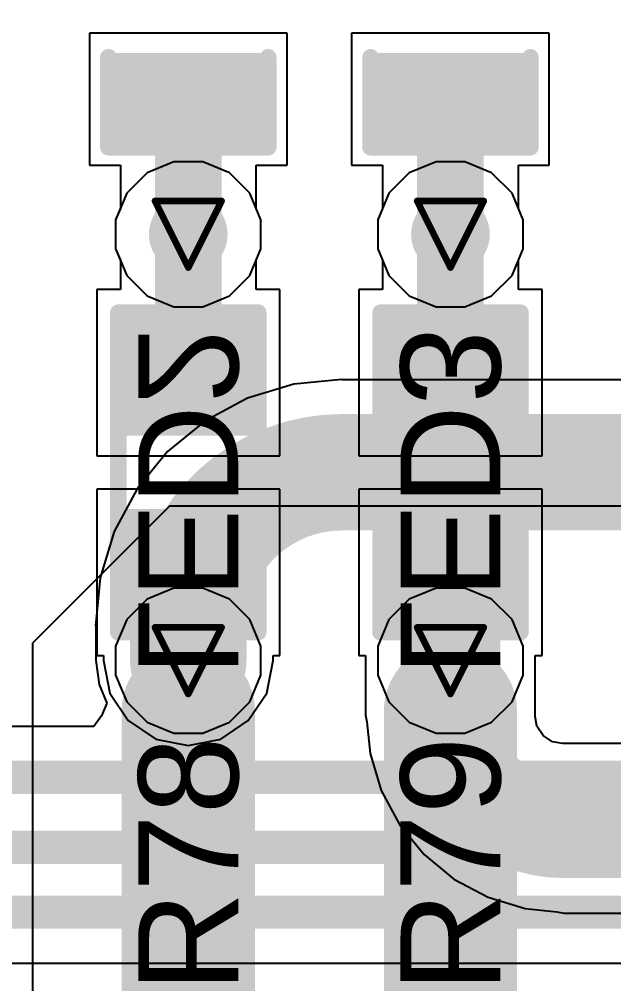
# Model space of a CAD drawing. Header units: inches. Extents: x 0 to 211, y 0 to 201.
# Drawn here: x 1.091 to 1.2695, y 2.9527 to 3.2425 of the extents above; entities that cross this region are included whole.
import ezdxf

# ---------------------------------------------------------------- set-up
doc = ezdxf.new("R2010")
doc.units = ezdxf.units.IN
doc.header["$MEASUREMENT"] = 0
for name, color, linetype in [('Bottom Layer', 5, 'Continuous'), ('Bottom Overlay', 54, 'Continuous'), ('Bottom Paste', 16, 'Continuous'), ('Bottom Solder', 6, 'Continuous'), ('Drill Drawing', 1, 'Continuous'), ('Layer 1', 16, 'Continuous'), ('Layer 2', 76, 'Continuous'), ('Top Layer', 1, 'Continuous'), ('Top Overlay', 2, 'Continuous'), ('Top Paste', 8, 'Continuous'), ('Top Solder', 216, 'Continuous'), ('Via Holes', 16, 'Continuous')]:
    doc.layers.add(name, color=color, linetype=linetype)
doc.styles.add('Arial', font='', dxfattribs={"height": 0.2})
doc.styles.get('Arial').set_extended_font_data('Arial')

# ---------------------------------------------------------------- blocks, each defined once
blk = doc.blocks.new('R___0603_116')
at = {"layer": 'Top Layer'}
for points in [[(-0.015, 0.0175), (-0.015, -0.0175), (-0.045, -0.0175), (-0.045, 0.0175)], [(0.045, 0.0175), (0.045, -0.0175), (0.015, -0.0175), (0.015, 0.0175)]]:
    blk.add_hatch(color=1, dxfattribs=at).paths.add_polyline_path(points)
at = {"layer": 'Top Paste'}
for points in [[(-0.015, 0.0175), (-0.015, -0.0175), (-0.045, -0.0175), (-0.045, 0.0175)], [(0.045, 0.0175), (0.045, -0.0175), (0.015, -0.0175), (0.015, 0.0175)]]:
    blk.add_hatch(color=8, dxfattribs=at).paths.add_polyline_path(points)
at = {"layer": 'Top Solder'}
for points in [[(-0.011, 0.0215), (-0.011, -0.0215), (-0.049, -0.0215), (-0.049, 0.0215)], [(0.049, 0.0215), (0.049, -0.0215), (0.011, -0.0215), (0.011, 0.0215)]]:
    blk.add_hatch(color=216, dxfattribs=at).paths.add_polyline_path(points)
at = {"layer": 'Top Overlay'}
for points in [[(0.048, 0.021, 0.005, 0.005, 0), (-0.048, 0.021, 0.005, 0.005, 0)], [(-0.048, -0.021, 0.005, 0.005, 0), (-0.048, 0.021, 0.005, 0.005, 0)], [(0.048, -0.021, 0.005, 0.005, 0), (0.048, 0.021, 0.005, 0.005, 0)], [(0.048, -0.021, 0.005, 0.005, 0), (-0.048, -0.021, 0.005, 0.005, 0)]]:
    blk.add_lwpolyline(points, format="xyseb", dxfattribs=at)
for points in [[(-0.04925, 0.021, 0.0025, 0.0025, 1), (-0.04675, 0.021, 0.0025, 0.0025, 1)], [(-0.04925, 0.021, 0.0025, 0.0025, 1), (-0.04675, 0.021, 0.0025, 0.0025, 1)], [(0.04675, 0.021, 0.0025, 0.0025, 1), (0.04925, 0.021, 0.0025, 0.0025, 1)], [(0.04675, 0.021, 0.0025, 0.0025, 1), (0.04925, 0.021, 0.0025, 0.0025, 1)], [(-0.04925, -0.021, 0.0025, 0.0025, 1), (-0.04675, -0.021, 0.0025, 0.0025, 1)], [(-0.04925, -0.021, 0.0025, 0.0025, 1), (-0.04675, -0.021, 0.0025, 0.0025, 1)], [(0.04675, -0.021, 0.0025, 0.0025, 1), (0.04925, -0.021, 0.0025, 0.0025, 1)], [(0.04675, -0.021, 0.0025, 0.0025, 1), (0.04925, -0.021, 0.0025, 0.0025, 1)]]:
    blk.add_lwpolyline(points, format="xyseb", close=True, dxfattribs=at)
blk = doc.blocks.new('R___0603_117')
at = {"layer": 'Top Layer'}
for points in [[(-0.015, 0.0175), (-0.015, -0.0175), (-0.045, -0.0175), (-0.045, 0.0175)], [(0.045, 0.0175), (0.045, -0.0175), (0.015, -0.0175), (0.015, 0.0175)]]:
    blk.add_hatch(color=1, dxfattribs=at).paths.add_polyline_path(points)
at = {"layer": 'Top Paste'}
for points in [[(-0.015, 0.0175), (-0.015, -0.0175), (-0.045, -0.0175), (-0.045, 0.0175)], [(0.045, 0.0175), (0.045, -0.0175), (0.015, -0.0175), (0.015, 0.0175)]]:
    blk.add_hatch(color=8, dxfattribs=at).paths.add_polyline_path(points)
at = {"layer": 'Top Solder'}
for points in [[(-0.011, 0.0215), (-0.011, -0.0215), (-0.049, -0.0215), (-0.049, 0.0215)], [(0.049, 0.0215), (0.049, -0.0215), (0.011, -0.0215), (0.011, 0.0215)]]:
    blk.add_hatch(color=216, dxfattribs=at).paths.add_polyline_path(points)
at = {"layer": 'Top Overlay'}
for points in [[(0.048, 0.021, 0.005, 0.005, 0), (-0.048, 0.021, 0.005, 0.005, 0)], [(-0.048, -0.021, 0.005, 0.005, 0), (-0.048, 0.021, 0.005, 0.005, 0)], [(0.048, -0.021, 0.005, 0.005, 0), (0.048, 0.021, 0.005, 0.005, 0)], [(0.048, -0.021, 0.005, 0.005, 0), (-0.048, -0.021, 0.005, 0.005, 0)]]:
    blk.add_lwpolyline(points, format="xyseb", dxfattribs=at)
for points in [[(-0.04925, 0.021, 0.0025, 0.0025, 1), (-0.04675, 0.021, 0.0025, 0.0025, 1)], [(-0.04925, 0.021, 0.0025, 0.0025, 1), (-0.04675, 0.021, 0.0025, 0.0025, 1)], [(0.04675, 0.021, 0.0025, 0.0025, 1), (0.04925, 0.021, 0.0025, 0.0025, 1)], [(0.04675, 0.021, 0.0025, 0.0025, 1), (0.04925, 0.021, 0.0025, 0.0025, 1)], [(-0.04925, -0.021, 0.0025, 0.0025, 1), (-0.04675, -0.021, 0.0025, 0.0025, 1)], [(-0.04925, -0.021, 0.0025, 0.0025, 1), (-0.04675, -0.021, 0.0025, 0.0025, 1)], [(0.04675, -0.021, 0.0025, 0.0025, 1), (0.04925, -0.021, 0.0025, 0.0025, 1)], [(0.04675, -0.021, 0.0025, 0.0025, 1), (0.04925, -0.021, 0.0025, 0.0025, 1)]]:
    blk.add_lwpolyline(points, format="xyseb", close=True, dxfattribs=at)
blk = doc.blocks.new('LED_0603_B_210')
at = {"layer": 'Bottom Layer'}
for points in [[(-0.03937, 0.01968505), (-0.019685, 0.01968505), (-0.019685, -0.01968505), (-0.03937, -0.01968505)], [(0.0196851, 0.01968505), (0.0393701, 0.01968505), (0.0393701, -0.01968505), (0.0196851, -0.01968505)]]:
    blk.add_hatch(color=5, dxfattribs=at).paths.add_polyline_path(points)
at = {"layer": 'Bottom Overlay'}
blk.add_hatch(color=54, dxfattribs=at).paths.add_polyline_path([(0.0439992, -0.0260009), (0.068999, -0.0260009), (0.068999, 0.0259991), (0.0439992, 0.0259991)])
at = {"layer": 'Bottom Paste'}
for points in [[(-0.03937, 0.01968505), (-0.019685, 0.01968505), (-0.019685, -0.01968505), (-0.03937, -0.01968505)], [(0.0196851, 0.01968505), (0.0393701, 0.01968505), (0.0393701, -0.01968505), (0.0196851, -0.01968505)]]:
    blk.add_hatch(color=16, dxfattribs=at).paths.add_polyline_path(points)
at = {"layer": 'Bottom Solder'}
for points in [[(-0.04337, 0.02368505), (-0.015685, 0.02368505), (-0.015685, -0.02368505), (-0.04337, -0.02368505)], [(0.0156851, 0.02368505), (0.0433701, 0.02368505), (0.0433701, -0.02368505), (0.0156851, -0.02368505)]]:
    blk.add_hatch(color=6, dxfattribs=at).paths.add_polyline_path(points)
at = {"layer": 'Bottom Overlay'}
for points in [[(-0.044, 0.024, 0.005, 0.005, 0), (-0.044, -0.024, 0.005, 0.005, 0)], [(-0.044, 0.024, 0.005, 0.005, 0), (-0.017, 0.024, 0.005, 0.005, 0)], [(0.017, 0.024, 0.005, 0.005, 0), (0.0440001, 0.024, 0.005, 0.005, 0)], [(0.0440001, 0.024, 0.005, 0.005, 0), (0.0440001, -0.024, 0.005, 0.005, 0)], [(-0.044, -0.024, 0.005, 0.005, 0), (-0.017, -0.024, 0.005, 0.005, 0)], [(0.017, -0.024, 0.005, 0.005, 0), (0.0440001, -0.024, 0.005, 0.005, 0)]]:
    blk.add_lwpolyline(points, format="xyseb", dxfattribs=at)
for points in [[(-0.04525, 0.024, 0.0025, 0.0025, 1), (-0.04275, 0.024, 0.0025, 0.0025, 1)], [(-0.04525, 0.024, 0.0025, 0.0025, 1), (-0.04275, 0.024, 0.0025, 0.0025, 1)], [(-0.01825, 0.024, 0.0025, 0.0025, 1), (-0.01575, 0.024, 0.0025, 0.0025, 1)], [(0.01575, 0.024, 0.0025, 0.0025, 1), (0.01825, 0.024, 0.0025, 0.0025, 1)], [(0.0427501, 0.024, 0.0025, 0.0025, 1), (0.0452501, 0.024, 0.0025, 0.0025, 1)], [(0.0427501, 0.024, 0.0025, 0.0025, 1), (0.0452501, 0.024, 0.0025, 0.0025, 1)], [(-0.04525, -0.024, 0.0025, 0.0025, 1), (-0.04275, -0.024, 0.0025, 0.0025, 1)], [(-0.04525, -0.024, 0.0025, 0.0025, 1), (-0.04275, -0.024, 0.0025, 0.0025, 1)], [(-0.01825, -0.024, 0.0025, 0.0025, 1), (-0.01575, -0.024, 0.0025, 0.0025, 1)], [(0.01575, -0.024, 0.0025, 0.0025, 1), (0.01825, -0.024, 0.0025, 0.0025, 1)], [(0.0427501, -0.024, 0.0025, 0.0025, 1), (0.0452501, -0.024, 0.0025, 0.0025, 1)], [(0.0427501, -0.024, 0.0025, 0.0025, 1), (0.0452501, -0.024, 0.0025, 0.0025, 1)]]:
    blk.add_lwpolyline(points, format="xyseb", close=True, dxfattribs=at)
blk = doc.blocks.new('LED_0603_B_211')
at = {"layer": 'Bottom Layer'}
for points in [[(-0.03937, 0.01968505), (-0.019685, 0.01968505), (-0.019685, -0.01968505), (-0.03937, -0.01968505)], [(0.0196851, 0.01968505), (0.0393701, 0.01968505), (0.0393701, -0.01968505), (0.0196851, -0.01968505)]]:
    blk.add_hatch(color=5, dxfattribs=at).paths.add_polyline_path(points)
at = {"layer": 'Bottom Overlay'}
blk.add_hatch(color=54, dxfattribs=at).paths.add_polyline_path([(0.0439992, -0.0260009), (0.068999, -0.0260009), (0.068999, 0.0259991), (0.0439992, 0.0259991)])
at = {"layer": 'Bottom Paste'}
for points in [[(-0.03937, 0.01968505), (-0.019685, 0.01968505), (-0.019685, -0.01968505), (-0.03937, -0.01968505)], [(0.0196851, 0.01968505), (0.0393701, 0.01968505), (0.0393701, -0.01968505), (0.0196851, -0.01968505)]]:
    blk.add_hatch(color=16, dxfattribs=at).paths.add_polyline_path(points)
at = {"layer": 'Bottom Solder'}
for points in [[(-0.04337, 0.02368505), (-0.015685, 0.02368505), (-0.015685, -0.02368505), (-0.04337, -0.02368505)], [(0.0156851, 0.02368505), (0.0433701, 0.02368505), (0.0433701, -0.02368505), (0.0156851, -0.02368505)]]:
    blk.add_hatch(color=6, dxfattribs=at).paths.add_polyline_path(points)
at = {"layer": 'Bottom Overlay'}
for points in [[(-0.044, 0.024, 0.005, 0.005, 0), (-0.044, -0.024, 0.005, 0.005, 0)], [(-0.044, 0.024, 0.005, 0.005, 0), (-0.017, 0.024, 0.005, 0.005, 0)], [(0.017, 0.024, 0.005, 0.005, 0), (0.0440001, 0.024, 0.005, 0.005, 0)], [(0.0440001, 0.024, 0.005, 0.005, 0), (0.0440001, -0.024, 0.005, 0.005, 0)], [(-0.044, -0.024, 0.005, 0.005, 0), (-0.017, -0.024, 0.005, 0.005, 0)], [(0.017, -0.024, 0.005, 0.005, 0), (0.0440001, -0.024, 0.005, 0.005, 0)]]:
    blk.add_lwpolyline(points, format="xyseb", dxfattribs=at)
for points in [[(-0.04525, 0.024, 0.0025, 0.0025, 1), (-0.04275, 0.024, 0.0025, 0.0025, 1)], [(-0.04525, 0.024, 0.0025, 0.0025, 1), (-0.04275, 0.024, 0.0025, 0.0025, 1)], [(-0.01825, 0.024, 0.0025, 0.0025, 1), (-0.01575, 0.024, 0.0025, 0.0025, 1)], [(0.01575, 0.024, 0.0025, 0.0025, 1), (0.01825, 0.024, 0.0025, 0.0025, 1)], [(0.0427501, 0.024, 0.0025, 0.0025, 1), (0.0452501, 0.024, 0.0025, 0.0025, 1)], [(0.0427501, 0.024, 0.0025, 0.0025, 1), (0.0452501, 0.024, 0.0025, 0.0025, 1)], [(-0.04525, -0.024, 0.0025, 0.0025, 1), (-0.04275, -0.024, 0.0025, 0.0025, 1)], [(-0.04525, -0.024, 0.0025, 0.0025, 1), (-0.04275, -0.024, 0.0025, 0.0025, 1)], [(-0.01825, -0.024, 0.0025, 0.0025, 1), (-0.01575, -0.024, 0.0025, 0.0025, 1)], [(0.01575, -0.024, 0.0025, 0.0025, 1), (0.01825, -0.024, 0.0025, 0.0025, 1)], [(0.0427501, -0.024, 0.0025, 0.0025, 1), (0.0452501, -0.024, 0.0025, 0.0025, 1)], [(0.0427501, -0.024, 0.0025, 0.0025, 1), (0.0452501, -0.024, 0.0025, 0.0025, 1)]]:
    blk.add_lwpolyline(points, format="xyseb", close=True, dxfattribs=at)

msp = doc.modelspace()

# ---------------------------------------------------------------- hatches: boundary and pattern name
at = {"layer": 'Bottom Layer'}
h = msp.add_hatch(color=5, dxfattribs=at)
edge = h.paths.add_edge_path()
edge.add_arc((1.1417308, 3.1778681), 0.011811, 0, 360)
h = msp.add_hatch(color=5, dxfattribs=at)
edge = h.paths.add_edge_path()
edge.add_arc((1.220471, 3.1778681), 0.011811, 0, 360)
h = msp.add_hatch(color=5, dxfattribs=at)
edge = h.paths.add_edge_path()
edge.add_arc((1.1417308, 3.0497341), 0.011811, 0, 360)
h = msp.add_hatch(color=5, dxfattribs=at)
edge = h.paths.add_edge_path()
edge.add_arc((1.2204709, 3.0497341), 0.011811, 0, 360)
at = {"layer": 'Layer 1'}
h = msp.add_hatch(color=16, dxfattribs=at)
edge = h.paths.add_edge_path()
edge.add_arc((1.1417308, 3.1778681), 0.011811, 0, 360)
h = msp.add_hatch(color=16, dxfattribs=at)
edge = h.paths.add_edge_path()
edge.add_arc((1.220471, 3.1778681), 0.011811, 0, 360)
h = msp.add_hatch(color=16, dxfattribs=at)
edge = h.paths.add_edge_path()
edge.add_arc((1.1417308, 3.0497341), 0.011811, 0, 360)
h = msp.add_hatch(color=16, dxfattribs=at)
edge = h.paths.add_edge_path()
edge.add_arc((1.2204709, 3.0497341), 0.011811, 0, 360)
at = {"layer": 'Layer 2'}
h = msp.add_hatch(color=76, dxfattribs=at)
edge = h.paths.add_edge_path()
edge.add_arc((1.1417308, 3.1778681), 0.011811, 0, 360)
h = msp.add_hatch(color=76, dxfattribs=at)
edge = h.paths.add_edge_path()
edge.add_arc((1.220471, 3.1778681), 0.011811, 0, 360)
h = msp.add_hatch(color=76, dxfattribs=at)
edge = h.paths.add_edge_path()
edge.add_arc((1.1417308, 3.0497341), 0.011811, 0, 360)
h = msp.add_hatch(color=76, dxfattribs=at)
edge = h.paths.add_edge_path()
edge.add_arc((1.2204709, 3.0497341), 0.011811, 0, 360)
at = {"layer": 'Top Layer'}
h = msp.add_hatch(color=1, dxfattribs=at)
edge = h.paths.add_edge_path()
edge.add_arc((1.1417308, 3.1778681), 0.011811, 0, 360)
h = msp.add_hatch(color=1, dxfattribs=at)
edge = h.paths.add_edge_path()
edge.add_arc((1.220471, 3.1778681), 0.011811, 0, 360)
h = msp.add_hatch(color=1, dxfattribs=at)
edge = h.paths.add_edge_path()
edge.add_arc((1.1417308, 3.0497341), 0.011811, 0, 360)
h = msp.add_hatch(color=1, dxfattribs=at)
edge = h.paths.add_edge_path()
edge.add_arc((1.2204709, 3.0497341), 0.011811, 0, 360)
at = {"layer": 'Via Holes'}
h = msp.add_hatch(color=7, dxfattribs=at)
edge = h.paths.add_edge_path()
edge.add_arc((1.1417308, 3.1778681), 0.0059055, 0, 360)
h = msp.add_hatch(color=7, dxfattribs=at)
edge = h.paths.add_edge_path()
edge.add_arc((1.220471, 3.1778681), 0.0059055, 0, 360)
h = msp.add_hatch(color=7, dxfattribs=at)
edge = h.paths.add_edge_path()
edge.add_arc((1.1417308, 3.0497341), 0.0059055, 0, 360)
h = msp.add_hatch(color=7, dxfattribs=at)
edge = h.paths.add_edge_path()
edge.add_arc((1.2204709, 3.0497341), 0.0059055, 0, 360)

# ---------------------------------------------------------------- linework, layer by layer
at = {"layer": 'Bottom Layer'}
for p, q in [((1.1714158, 3.2383483), (1.1120458, 3.2383483)), ((1.1120458, 3.2383483), (1.1120458, 3.1986633)), ((1.1714158, 3.1986633), (1.1714158, 3.2383483)), ((1.2501559, 3.2383483), (1.1907859, 3.2383483)), ((1.1907859, 3.2383483), (1.1907859, 3.1986633)), ((1.2501559, 3.1986633), (1.2501559, 3.2383483)), ((1.1120458, 3.1986633), (1.121339, 3.1986633)), ((1.121339, 3.1986633), (1.121339, 3.1856329)), ((1.1621226, 3.1856329), (1.1621226, 3.1986633)), ((1.1621226, 3.1986633), (1.1714158, 3.1986633)), ((1.1907859, 3.1986633), (1.2000791, 3.1986633)), ((1.2000791, 3.1986633), (1.2000791, 3.1856326)), ((1.2408627, 3.1856331), (1.2408627, 3.1986633)), ((1.2408627, 3.1986633), (1.2501559, 3.1986633)), ((1.121339, 3.1856329), (1.1199198, 3.1822066)), ((1.1635418, 3.1822066), (1.1621226, 3.1856329)), ((1.2000791, 3.1856326), (1.19866, 3.1822066)), ((1.242282, 3.1822066), (1.2408627, 3.1856331)), ((1.1199198, 3.1822066), (1.1199198, 3.1735296)), ((1.1635418, 3.1735296), (1.1635418, 3.1822066)), ((1.19866, 3.1822066), (1.19866, 3.1735296)), ((1.242282, 3.1735296), (1.242282, 3.1822066)), ((1.1199198, 3.1735296), (1.1232403, 3.1655132)), ((1.1602213, 3.1655132), (1.1635418, 3.1735296)), ((1.19866, 3.1735296), (1.2019805, 3.1655132)), ((1.2389615, 3.1655132), (1.242282, 3.1735296)), ((1.1232403, 3.1655132), (1.1293759, 3.1593776)), ((1.1540857, 3.1593776), (1.1602213, 3.1655132)), ((1.2019805, 3.1655132), (1.2081161, 3.1593776)), ((1.2328259, 3.1593776), (1.2389615, 3.1655132)), ((1.1293759, 3.1593776), (1.1373923, 3.1560571)), ((1.1460693, 3.1560571), (1.1540857, 3.1593776)), ((1.2081161, 3.1593776), (1.2161325, 3.1560571)), ((1.2248095, 3.1560571), (1.2328259, 3.1593776)), ((1.1373923, 3.1560571), (1.1460693, 3.1560571)), ((1.2161325, 3.1560571), (1.2248095, 3.1560571)), ((1.1878436, 3.1342144), (1.173413, 3.1327931)), ((1.1878436, 3.1340955), (1.1878436, 3.1342144)), ((1.4350408, 3.1340955), (1.1878436, 3.1340955)), ((1.173413, 3.1327931), (1.1595369, 3.1285838)), ((1.1595369, 3.1285838), (1.1467486, 3.1217484)), ((1.1467486, 3.1217484), (1.1355396, 3.1125494)), ((1.1355396, 3.1125494), (1.1263406, 3.1013404)), ((1.1263406, 3.1013404), (1.1195052, 3.0885521)), ((1.1195052, 3.0885521), (1.1152959, 3.074676)), ((1.1152959, 3.074676), (1.1138746, 3.0602454)), ((1.1138746, 3.0602454), (1.1139935, 3.0602454)), ((1.1139935, 3.0602454), (1.1139935, 3.0497341)), ((1.1139935, 3.0497341), (1.1149386, 3.0425552)), ((1.1149386, 3.0425552), (1.1172452, 3.0369865)), ((1.1172452, 3.0369865), (1.1156989, 3.0331243)), ((1.1156989, 3.0331243), (1.1133974, 3.0299865)), ((1.1133974, 3.0299865), (1.008759, 3.0299865)), ((0.9863652, 2.9588611), (1.4881247, 2.9588611))]:
    msp.add_line(p, q, dxfattribs=at)
for points in [[(1.1417308, 3.1778681, 0.02, 0.02, 0), (1.1417308, 3.2173934, 0.02, 0.02, 0)], [(1.2204709, 3.1778681, 0.02, 0.02, 0), (1.2204709, 3.2173934, 0.02, 0.02, 0)], [(1.2204709, 3.1778681, 0.02, 0.02, 0), (1.220471, 3.1778681, 0.02, 0.02, 0)], [(1.1417308, 3.0602454, 0.035, 0.035, -0.4142135623730951), (1.1878436, 3.1063582, 0.035, 0.035, 0)], [(1.1878436, 3.1063582, 0.035, 0.035, 0), (1.4350408, 3.1063582, 0.035, 0.035, 0)], [(1.1417308, 3.0497341, 0.035, 0.035, 0), (1.1417308, 3.0602454, 0.035, 0.035, 0)], [(0.9025524, 3.0146926, 0.01, 0.01, 0), (1.7740828, 3.0146926, 0.01, 0.01, 0)], [(0.9304816, 2.9936638, 0.01, 0.01, 0), (1.7839644, 2.9936638, 0.01, 0.01, 0)], [(0.9863652, 2.974155, 0.01, 0.01, 0), (1.802155, 2.974155, 0.01, 0.01, 0)]]:
    msp.add_lwpolyline(points, format="xyseb", dxfattribs=at)
for points in [[(1.1367308, 3.2173934, 0.01, 0.01, 1), (1.1467308, 3.2173934, 0.01, 0.01, 1)], [(1.2154709, 3.2173934, 0.01, 0.01, 1), (1.2254709, 3.2173934, 0.01, 0.01, 1)], [(1.1367308, 3.1778681, 0.01, 0.01, 1), (1.1467308, 3.1778681, 0.01, 0.01, 1)], [(1.2154709, 3.1778681, 0.01, 0.01, 1), (1.2254709, 3.1778681, 0.01, 0.01, 1)], [(1.2154709, 3.1778681, 0.01, 0.01, 1), (1.2254709, 3.1778681, 0.01, 0.01, 1)], [(1.215471, 3.1778681, 0.01, 0.01, 1), (1.225471, 3.1778681, 0.01, 0.01, 1)], [(1.1790936, 3.1063582, 0.0175, 0.0175, 1), (1.1965936, 3.1063582, 0.0175, 0.0175, 1)], [(1.1790936, 3.1063582, 0.0175, 0.0175, 1), (1.1965936, 3.1063582, 0.0175, 0.0175, 1)], [(1.1329808, 3.0602454, 0.0175, 0.0175, 1), (1.1504808, 3.0602454, 0.0175, 0.0175, 1)], [(1.1329808, 3.0602454, 0.0175, 0.0175, 1), (1.1504808, 3.0602454, 0.0175, 0.0175, 1)], [(1.1329808, 3.0497341, 0.0175, 0.0175, 1), (1.1504808, 3.0497341, 0.0175, 0.0175, 1)]]:
    msp.add_lwpolyline(points, format="xyseb", close=True, dxfattribs=at)
at = {"layer": 'Drill Drawing'}
for points in [[(1.1317308, 3.1878681, 0.002, 0.002, 0), (1.1517308, 3.1878681, 0.002, 0.002, 0)], [(1.1317308, 3.1878681, 0.002, 0.002, 0), (1.1417308, 3.1678681, 0.002, 0.002, 0)], [(1.1417308, 3.1678681, 0.002, 0.002, 0), (1.1517308, 3.1878681, 0.002, 0.002, 0)], [(1.210471, 3.1878681, 0.002, 0.002, 0), (1.230471, 3.1878681, 0.002, 0.002, 0)], [(1.210471, 3.1878681, 0.002, 0.002, 0), (1.220471, 3.1678681, 0.002, 0.002, 0)], [(1.220471, 3.1678681, 0.002, 0.002, 0), (1.230471, 3.1878681, 0.002, 0.002, 0)], [(1.1317308, 3.0597341, 0.002, 0.002, 0), (1.1517308, 3.0597341, 0.002, 0.002, 0)], [(1.1317308, 3.0597341, 0.002, 0.002, 0), (1.1417308, 3.0397341, 0.002, 0.002, 0)], [(1.1417308, 3.0397341, 0.002, 0.002, 0), (1.1517308, 3.0597341, 0.002, 0.002, 0)], [(1.2104709, 3.0597341, 0.002, 0.002, 0), (1.2304709, 3.0597341, 0.002, 0.002, 0)], [(1.2104709, 3.0597341, 0.002, 0.002, 0), (1.2204709, 3.0397341, 0.002, 0.002, 0)], [(1.2204709, 3.0397341, 0.002, 0.002, 0), (1.2304709, 3.0597341, 0.002, 0.002, 0)]]:
    msp.add_lwpolyline(points, format="xyseb", dxfattribs=at)
for points in [[(1.1312308, 3.1878681, 0.001, 0.001, 1), (1.1322308, 3.1878681, 0.001, 0.001, 1)], [(1.1312308, 3.1878681, 0.001, 0.001, 1), (1.1322308, 3.1878681, 0.001, 0.001, 1)], [(1.1512308, 3.1878681, 0.001, 0.001, 1), (1.1522308, 3.1878681, 0.001, 0.001, 1)], [(1.1512308, 3.1878681, 0.001, 0.001, 1), (1.1522308, 3.1878681, 0.001, 0.001, 1)], [(1.209971, 3.1878681, 0.001, 0.001, 1), (1.210971, 3.1878681, 0.001, 0.001, 1)], [(1.209971, 3.1878681, 0.001, 0.001, 1), (1.210971, 3.1878681, 0.001, 0.001, 1)], [(1.229971, 3.1878681, 0.001, 0.001, 1), (1.230971, 3.1878681, 0.001, 0.001, 1)], [(1.229971, 3.1878681, 0.001, 0.001, 1), (1.230971, 3.1878681, 0.001, 0.001, 1)], [(1.1412308, 3.1678681, 0.001, 0.001, 1), (1.1422308, 3.1678681, 0.001, 0.001, 1)], [(1.1412308, 3.1678681, 0.001, 0.001, 1), (1.1422308, 3.1678681, 0.001, 0.001, 1)], [(1.219971, 3.1678681, 0.001, 0.001, 1), (1.220971, 3.1678681, 0.001, 0.001, 1)], [(1.219971, 3.1678681, 0.001, 0.001, 1), (1.220971, 3.1678681, 0.001, 0.001, 1)], [(1.1312308, 3.0597341, 0.001, 0.001, 1), (1.1322308, 3.0597341, 0.001, 0.001, 1)], [(1.1312308, 3.0597341, 0.001, 0.001, 1), (1.1322308, 3.0597341, 0.001, 0.001, 1)], [(1.1512308, 3.0597341, 0.001, 0.001, 1), (1.1522308, 3.0597341, 0.001, 0.001, 1)], [(1.1512308, 3.0597341, 0.001, 0.001, 1), (1.1522308, 3.0597341, 0.001, 0.001, 1)], [(1.2099709, 3.0597341, 0.001, 0.001, 1), (1.2109709, 3.0597341, 0.001, 0.001, 1)], [(1.2099709, 3.0597341, 0.001, 0.001, 1), (1.2109709, 3.0597341, 0.001, 0.001, 1)], [(1.2299709, 3.0597341, 0.001, 0.001, 1), (1.2309709, 3.0597341, 0.001, 0.001, 1)], [(1.2299709, 3.0597341, 0.001, 0.001, 1), (1.2309709, 3.0597341, 0.001, 0.001, 1)], [(1.1412308, 3.0397341, 0.001, 0.001, 1), (1.1422308, 3.0397341, 0.001, 0.001, 1)], [(1.1412308, 3.0397341, 0.001, 0.001, 1), (1.1422308, 3.0397341, 0.001, 0.001, 1)], [(1.2199709, 3.0397341, 0.001, 0.001, 1), (1.2209709, 3.0397341, 0.001, 0.001, 1)], [(1.2199709, 3.0397341, 0.001, 0.001, 1), (1.2209709, 3.0397341, 0.001, 0.001, 1)]]:
    msp.add_lwpolyline(points, format="xyseb", close=True, dxfattribs=at)
at = {"layer": 'Layer 1'}
for p, q in [((1.1373923, 3.1996791), (1.1293759, 3.1963586)), ((1.1460693, 3.1996791), (1.1373923, 3.1996791)), ((1.1540857, 3.1963586), (1.1460693, 3.1996791)), ((1.2161325, 3.1996791), (1.2081161, 3.1963586)), ((1.2248095, 3.1996791), (1.2161325, 3.1996791)), ((1.2328259, 3.1963586), (1.2248095, 3.1996791)), ((1.1293759, 3.1963586), (1.1232403, 3.190223)), ((1.1602213, 3.190223), (1.1540857, 3.1963586)), ((1.2081161, 3.1963586), (1.2019805, 3.190223)), ((1.2389615, 3.190223), (1.2328259, 3.1963586)), ((1.1232403, 3.190223), (1.1199198, 3.1822066)), ((1.1635418, 3.1822066), (1.1602213, 3.190223)), ((1.2019805, 3.190223), (1.19866, 3.1822066)), ((1.242282, 3.1822066), (1.2389615, 3.190223)), ((1.1199198, 3.1822066), (1.1199198, 3.1735296)), ((1.1635418, 3.1735296), (1.1635418, 3.1822066)), ((1.19866, 3.1822066), (1.19866, 3.1735296)), ((1.242282, 3.1735296), (1.242282, 3.1822066)), ((1.1199198, 3.1735296), (1.1232403, 3.1655132)), ((1.1602213, 3.1655132), (1.1635418, 3.1735296)), ((1.19866, 3.1735296), (1.2019805, 3.1655132)), ((1.2389615, 3.1655132), (1.242282, 3.1735296)), ((1.1232403, 3.1655132), (1.1293759, 3.1593776)), ((1.1540857, 3.1593776), (1.1602213, 3.1655132)), ((1.2019805, 3.1655132), (1.2081161, 3.1593776)), ((1.2328259, 3.1593776), (1.2389615, 3.1655132)), ((1.1293759, 3.1593776), (1.1373923, 3.1560571)), ((1.1460693, 3.1560571), (1.1540857, 3.1593776)), ((1.2081161, 3.1593776), (1.2161325, 3.1560571)), ((1.2248095, 3.1560571), (1.2328259, 3.1593776)), ((1.1373923, 3.1560571), (1.1460693, 3.1560571)), ((1.2161325, 3.1560571), (1.2248095, 3.1560571)), ((1.1373923, 3.0715451), (1.1293759, 3.0682246)), ((1.1460693, 3.0715451), (1.1373923, 3.0715451)), ((1.1540857, 3.0682246), (1.1460693, 3.0715451)), ((1.2161324, 3.0715451), (1.208116, 3.0682246)), ((1.2248094, 3.0715451), (1.2161324, 3.0715451)), ((1.2328258, 3.0682246), (1.2248094, 3.0715451)), ((1.1293759, 3.0682246), (1.1232403, 3.062089)), ((1.1602213, 3.062089), (1.1540857, 3.0682246)), ((1.208116, 3.0682246), (1.2019804, 3.062089)), ((1.2389614, 3.062089), (1.2328258, 3.0682246)), ((1.1232403, 3.062089), (1.1199198, 3.0540726)), ((1.1635418, 3.0540726), (1.1602213, 3.062089)), ((1.2019804, 3.062089), (1.1986599, 3.0540726)), ((1.2422819, 3.0540726), (1.2389614, 3.062089)), ((1.1199198, 3.0540726), (1.1199198, 3.0453956)), ((1.1635418, 3.0453956), (1.1635418, 3.0540726)), ((1.1986599, 3.0540726), (1.1986599, 3.0453956)), ((1.2422819, 3.0453956), (1.2422819, 3.0540726)), ((1.1199198, 3.0453956), (1.1232403, 3.0373792)), ((1.1602213, 3.0373792), (1.1635418, 3.0453956)), ((1.1986599, 3.0453956), (1.2019804, 3.0373792)), ((1.2389614, 3.0373792), (1.2422819, 3.0453956)), ((1.1232403, 3.0373792), (1.1293759, 3.0312436)), ((1.1540857, 3.0312436), (1.1602213, 3.0373792)), ((1.2019804, 3.0373792), (1.208116, 3.0312436)), ((1.2328258, 3.0312436), (1.2389614, 3.0373792)), ((1.1293759, 3.0312436), (1.1373923, 3.0279231)), ((1.1460693, 3.0279231), (1.1540857, 3.0312436)), ((1.208116, 3.0312436), (1.2161324, 3.0279231)), ((1.2248094, 3.0279231), (1.2328258, 3.0312436)), ((1.1373923, 3.0279231), (1.1460693, 3.0279231)), ((1.2161324, 3.0279231), (1.2248094, 3.0279231))]:
    msp.add_line(p, q, dxfattribs=at)
at = {"layer": 'Layer 2'}
for p, q in [((1.1373923, 3.1996791), (1.1293759, 3.1963586)), ((1.1460693, 3.1996791), (1.1373923, 3.1996791)), ((1.1540857, 3.1963586), (1.1460693, 3.1996791)), ((1.2161325, 3.1996791), (1.2081161, 3.1963586)), ((1.2248095, 3.1996791), (1.2161325, 3.1996791)), ((1.2328259, 3.1963586), (1.2248095, 3.1996791)), ((1.1293759, 3.1963586), (1.1232403, 3.190223)), ((1.1602213, 3.190223), (1.1540857, 3.1963586)), ((1.2081161, 3.1963586), (1.2019805, 3.190223)), ((1.2389615, 3.190223), (1.2328259, 3.1963586)), ((1.1232403, 3.190223), (1.1199198, 3.1822066)), ((1.1635418, 3.1822066), (1.1602213, 3.190223)), ((1.2019805, 3.190223), (1.19866, 3.1822066)), ((1.242282, 3.1822066), (1.2389615, 3.190223)), ((1.1199198, 3.1822066), (1.1199198, 3.1735296)), ((1.1635418, 3.1735296), (1.1635418, 3.1822066)), ((1.19866, 3.1822066), (1.19866, 3.1735296)), ((1.242282, 3.1735296), (1.242282, 3.1822066)), ((1.1199198, 3.1735296), (1.1232403, 3.1655132)), ((1.1602213, 3.1655132), (1.1635418, 3.1735296)), ((1.19866, 3.1735296), (1.2019805, 3.1655132)), ((1.2389615, 3.1655132), (1.242282, 3.1735296)), ((1.1232403, 3.1655132), (1.1293759, 3.1593776)), ((1.1540857, 3.1593776), (1.1602213, 3.1655132)), ((1.2019805, 3.1655132), (1.2081161, 3.1593776)), ((1.2328259, 3.1593776), (1.2389615, 3.1655132)), ((1.1293759, 3.1593776), (1.1373923, 3.1560571)), ((1.1460693, 3.1560571), (1.1540857, 3.1593776)), ((1.2081161, 3.1593776), (1.2161325, 3.1560571)), ((1.2248095, 3.1560571), (1.2328259, 3.1593776)), ((1.1373923, 3.1560571), (1.1460693, 3.1560571)), ((1.2161325, 3.1560571), (1.2248095, 3.1560571)), ((1.1360831, 3.0961149), (1.0949884, 3.0550202)), ((1.3069054, 3.096115), (1.1360831, 3.0961149)), ((1.0949884, 3.0550202), (1.0949884, 2.5052106))]:
    msp.add_line(p, q, dxfattribs=at)
for points in [[(1.1417308, 2.480737, 0.04, 0.04, 0), (1.1417308, 3.0347341, 0.04, 0.04, 0)], [(1.2204709, 2.4517687, 0.04, 0.04, 0), (1.2204709, 3.0347341, 0.04, 0.04, 0)]]:
    msp.add_lwpolyline(points, format="xyseb", dxfattribs=at)
for points in [[(1.1317308, 3.0347341, 0.02, 0.02, 1), (1.1517308, 3.0347341, 0.02, 0.02, 1)], [(1.2104709, 3.0347341, 0.02, 0.02, 1), (1.2304709, 3.0347341, 0.02, 0.02, 1)]]:
    msp.add_lwpolyline(points, format="xyseb", close=True, dxfattribs=at)
at = {"layer": 'Top Layer'}
for p, q in [((1.1373923, 3.1996791), (1.1293759, 3.1963586)), ((1.1460693, 3.1996791), (1.1373923, 3.1996791)), ((1.1540857, 3.1963586), (1.1460693, 3.1996791)), ((1.2161325, 3.1996791), (1.2081161, 3.1963586)), ((1.2248095, 3.1996791), (1.2161325, 3.1996791)), ((1.2328259, 3.1963586), (1.2248095, 3.1996791)), ((1.1293759, 3.1963586), (1.1232403, 3.190223)), ((1.1602213, 3.190223), (1.1540857, 3.1963586)), ((1.2081161, 3.1963586), (1.2019805, 3.190223)), ((1.2389615, 3.190223), (1.2328259, 3.1963586)), ((1.1232403, 3.190223), (1.1199198, 3.1822066)), ((1.1635418, 3.1822066), (1.1602213, 3.190223)), ((1.2019805, 3.190223), (1.19866, 3.1822066)), ((1.242282, 3.1822066), (1.2389615, 3.190223)), ((1.1199198, 3.1822066), (1.1199198, 3.1735296)), ((1.1635418, 3.1735296), (1.1635418, 3.1822066)), ((1.19866, 3.1822066), (1.19866, 3.1735296)), ((1.242282, 3.1735296), (1.242282, 3.1822066)), ((1.1199198, 3.1735296), (1.121339, 3.1701033)), ((1.1621226, 3.1701033), (1.1635418, 3.1735296)), ((1.19866, 3.1735296), (1.2000792, 3.1701033)), ((1.2408628, 3.1701033), (1.242282, 3.1735296)), ((1.121339, 3.1701033), (1.121339, 3.1613011)), ((1.1621226, 3.1613011), (1.1621226, 3.1701033)), ((1.2000792, 3.1701033), (1.2000792, 3.1613011)), ((1.2408628, 3.1613011), (1.2408628, 3.1701033)), ((1.121339, 3.1613011), (1.1142308, 3.1613011)), ((1.1142308, 3.1613011), (1.1142308, 3.1113011)), ((1.1692308, 3.1613011), (1.1621226, 3.1613011)), ((1.1692308, 3.1113011), (1.1692308, 3.1613011)), ((1.2000792, 3.1613011), (1.1929709, 3.1613011)), ((1.1929709, 3.1613011), (1.1929709, 3.1113011)), ((1.2479709, 3.1613011), (1.2408628, 3.1613011)), ((1.2479709, 3.1113011), (1.2479709, 3.1613011)), ((1.1142308, 3.1113011), (1.1692308, 3.1113011)), ((1.1929709, 3.1113011), (1.2479709, 3.1113011)), ((1.1392684, 3.1013011), (1.1142308, 3.1013011)), ((1.1142308, 3.1013011), (1.1142308, 3.0513011)), ((1.1417308, 3.1017909), (1.1392684, 3.1013011)), ((1.1441932, 3.1013011), (1.1417308, 3.1017909)), ((1.1692308, 3.1013011), (1.1441932, 3.1013011)), ((1.1692308, 3.0513011), (1.1692308, 3.1013011)), ((1.2180085, 3.1013011), (1.1929709, 3.1013011)), ((1.1929709, 3.1013011), (1.1929709, 3.0513011)), ((1.2204709, 3.1017909), (1.2180085, 3.1013011)), ((1.2229333, 3.1013011), (1.2204709, 3.1017909)), ((1.2479709, 3.1013011), (1.2229333, 3.1013011)), ((1.2479709, 3.0513011), (1.2479709, 3.1013011)), ((1.1142308, 3.0513011), (1.116241, 3.0513011)), ((1.116241, 3.0513011), (1.116241, 3.0497341)), ((1.116241, 3.0497341), (1.1181813, 3.0399796)), ((1.1652803, 3.0399796), (1.1672206, 3.0497341)), ((1.1672206, 3.0497341), (1.1672206, 3.0513011)), ((1.1672206, 3.0513011), (1.1692308, 3.0513011)), ((1.1929709, 3.0513011), (1.1949811, 3.0513011)), ((1.1949811, 3.0513011), (1.1949811, 3.033391)), ((1.2459607, 3.033391), (1.2459607, 3.0513011)), ((1.2459607, 3.0513011), (1.2479709, 3.0513011)), ((1.1181813, 3.0399796), (1.1237068, 3.0317101)), ((1.1597548, 3.0317101), (1.1652803, 3.0399796)), ((1.1237068, 3.0317101), (1.1319763, 3.0261846)), ((1.1514853, 3.0261846), (1.1597548, 3.0317101)), ((1.1949811, 3.033391), (1.1953858, 3.0313566)), ((1.2458825, 3.0329979), (1.2459607, 3.033391)), ((1.2464642, 3.0300735), (1.2458825, 3.0329979)), ((1.1953858, 3.0313566), (1.1963246, 3.0218245)), ((1.2483434, 3.0272611), (1.2464642, 3.0300735)), ((1.1319763, 3.0261846), (1.1417308, 3.0242443)), ((1.1417308, 3.0242443), (1.1514853, 3.0261846)), ((1.2511558, 3.0253819), (1.2483434, 3.0272611)), ((1.2540802, 3.0248002), (1.2511558, 3.0253819)), ((1.2544733, 3.0248784), (1.2540802, 3.0248002)), ((1.2793911, 3.0248784), (1.2544733, 3.0248784)), ((1.1963246, 3.0218245), (1.1996984, 3.0107025)), ((1.1996984, 3.0107025), (1.2051772, 3.0004524)), ((1.2051772, 3.0004524), (1.2125504, 2.9914681)), ((1.2125504, 2.9914681), (1.2215347, 2.9840949)), ((1.2215347, 2.9840949), (1.2317848, 2.9786161)), ((1.2317848, 2.9786161), (1.2429068, 2.9752423)), ((1.2429068, 2.9752423), (1.2524389, 2.9743035)), ((1.2524389, 2.9743035), (1.2544733, 2.9738988)), ((1.2544733, 2.9738988), (1.63022, 2.9738988))]:
    msp.add_line(p, q, dxfattribs=at)
for points in [[(1.1417308, 3.1363011, 0.02, 0.02, 0), (1.1417308, 3.1778681, 0.02, 0.02, 0)], [(1.220471, 3.1363011, 0.02, 0.02, 0), (1.220471, 3.1778681, 0.02, 0.02, 0)], [(1.1417308, 3.0497341, 0.03, 0.03, 0), (1.1417308, 3.0763011, 0.03, 0.03, 0)], [(1.2204709, 3.033391, 0.03, 0.03, 0), (1.2204709, 3.0763011, 0.03, 0.03, 0)], [(1.2544733, 2.9993886, 0.03, 0.03, -0.4142135623730951), (1.2204709, 3.033391, 0.03, 0.03, 0)], [(1.2544733, 2.9993886, 0.03, 0.03, 0), (1.63022, 2.9993886, 0.03, 0.03, 0)]]:
    msp.add_lwpolyline(points, format="xyseb", dxfattribs=at)
for points in [[(1.1367308, 3.1778681, 0.01, 0.01, 1), (1.1467308, 3.1778681, 0.01, 0.01, 1)], [(1.215471, 3.1778681, 0.01, 0.01, 1), (1.225471, 3.1778681, 0.01, 0.01, 1)], [(1.1367308, 3.1363011, 0.01, 0.01, 1), (1.1467308, 3.1363011, 0.01, 0.01, 1)], [(1.215471, 3.1363011, 0.01, 0.01, 1), (1.225471, 3.1363011, 0.01, 0.01, 1)], [(1.1342308, 3.0763011, 0.015, 0.015, 1), (1.1492308, 3.0763011, 0.015, 0.015, 1)], [(1.2129709, 3.0763011, 0.015, 0.015, 1), (1.2279709, 3.0763011, 0.015, 0.015, 1)], [(1.1342308, 3.0497341, 0.015, 0.015, 1), (1.1492308, 3.0497341, 0.015, 0.015, 1)], [(1.2129709, 3.033391, 0.015, 0.015, 1), (1.2279709, 3.033391, 0.015, 0.015, 1)], [(1.2129709, 3.033391, 0.015, 0.015, 1), (1.2279709, 3.033391, 0.015, 0.015, 1)], [(1.2469733, 2.9993886, 0.015, 0.015, 1), (1.2619733, 2.9993886, 0.015, 0.015, 1)], [(1.2469733, 2.9993886, 0.015, 0.015, 1), (1.2619733, 2.9993886, 0.015, 0.015, 1)]]:
    msp.add_lwpolyline(points, format="xyseb", close=True, dxfattribs=at)

# ---------------------------------------------------------------- block references
for name, p, rotation in [('LED_0603_B_211', (1.1417308, 3.2480333), 90), ('LED_0603_B_210', (1.2204709, 3.2480333), 90), ('R___0603_117', (1.1417308, 3.1063011), 270), ('R___0603_116', (1.2204709, 3.1063011), 270)]:
    msp.add_blockref(name, p, dxfattribs=dict(rotation=rotation))

# ---------------------------------------------------------------- texts
at = {"layer": 'Bottom Overlay', "style": 'Arial', "text_generation_flag": 2}
for s, p in [('LED2', (1.1267356, 3.0450177)), ('LED3', (1.2054757, 3.0450177))]:
    msp.add_text(s, height=0.03, rotation=270, dxfattribs=at).set_placement(p)
at = {"layer": 'Top Overlay', "style": 'Arial'}
for s, p in [('R78', (1.1567259, 2.950013)), ('R79', (1.235466, 2.950013))]:
    msp.add_text(s, height=0.03, rotation=90, dxfattribs=at).set_placement(p)

doc.saveas('drawing.dxf')
